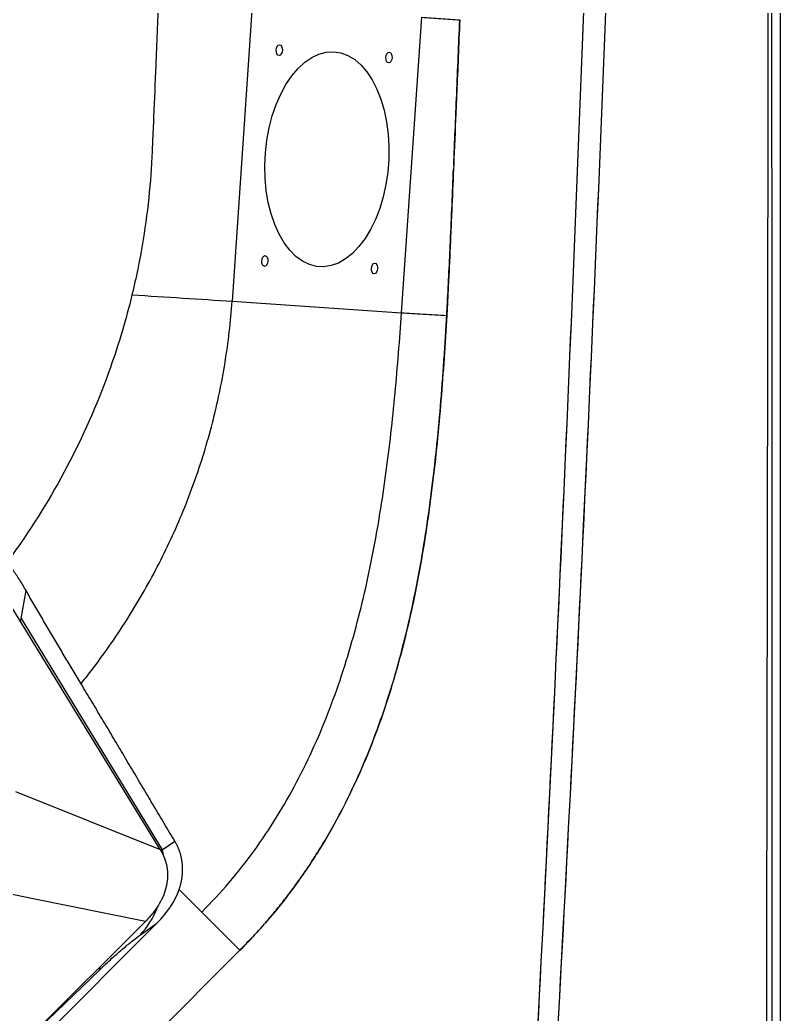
# Model space of a CAD drawing. Extents: x 409 to 498, y 628 to 778.
# Drawn here: x 490.98 to 498.04, y 655.79 to 665.02 of the extents above; entities that cross this region are included whole.
import ezdxf

# ---------------------------------------------------------------- set-up
doc = ezdxf.new("R2010")
doc.units = 0
doc.header["$MEASUREMENT"] = 0
doc.layers.add('1', color=4, linetype='Continuous')
doc.layers.add('GEOMETRY', color=4, linetype='Continuous', lineweight=25)

# ---------------------------------------------------------------- blocks, each defined once
blk = doc.blocks.new('2026_PULSE')
at = {"layer": 'GEOMETRY'}
for p, q in [((89.46, 86.5822), (89.46, 2.9182)), ((84.5627, 20.1949), (84.3754, 17.4513)), ((85.9476, 17.344), (86.1349, 20.0876)), ((86.4314, 18.7157), (86.4299, 18.679)), ((86.4314, 18.7157), (86.4299, 18.679)), ((84.3754, 17.4513), (85.9476, 17.344)), ((86.3733, 17.4351), (86.367, 17.3201)), ((82.4199, 14.5067), (82.4641, 14.7642)), ((83.7089, 12.3604), (82.3344, 14.6048)), ((82.4126, 14.4772), (82.4199, 14.5067)), ((82.4199, 14.5067), (83.7278, 12.3569)), ((82.3645, 12.8984), (83.7089, 12.3604)), ((83.7278, 12.3569), (83.8433, 12.4388)), ((83.7278, 12.3569), (83.7349, 12.3154)), ((82.5283, 11.9036), (81.9941, 12.0117)), ((83.8839, 11.9883), (84.0937, 11.7785)), ((83.5713, 11.6925), (82.5283, 11.9036)), ((84.0937, 11.7785), (84.4472, 11.4249)), ((82.4906, 10.4889), (83.6781, 11.6764)), ((82.525, 10.6462), (83.5713, 11.6925)), ((83.5245, 11.5675), (83.6781, 11.6764)), ((84.4472, 11.4249), (83.5437, 10.5213)), ((82.313, 10.4414), (83.1447, 11.2412))]:
    blk.add_line(p, q, dxfattribs=at)
at = {"layer": 'GEOMETRY', "flags": 128}
for points in [[(85.8291, 18.7694), (85.8197, 18.6513), (85.8023, 18.5349), (85.7773, 18.4218), (85.7449, 18.3135), (85.7057, 18.2117), (85.6601, 18.1176), (85.6088, 18.0328), (85.5526, 17.9582), (85.4922, 17.8951), (85.4285, 17.8442), (85.3624, 17.8063), (85.2947, 17.7819), (85.2265, 17.7714), (85.1587, 17.7749), (85.0922, 17.7924), (85.0281, 17.8236), (84.9671, 17.868), (84.9101, 17.9252), (84.858, 17.9941), (84.8115, 18.074), (84.7712, 18.1636), (84.7377, 18.2617), (84.7115, 18.3669), (84.6929, 18.4778), (84.6822, 18.5928), (84.6795, 18.7103), (84.685, 18.8286), (84.6984, 18.9461), (84.7196, 19.061), (84.7484, 19.1719), (84.7842, 19.2772), (84.8267, 19.3753), (84.8752, 19.4649), (84.929, 19.5448), (84.9874, 19.6137), (85.0496, 19.6708), (85.1147, 19.7153), (85.1817, 19.7465), (85.2497, 19.7639), (85.3179, 19.7674), (85.3851, 19.7569), (85.4505, 19.7326), (85.5132, 19.6947), (85.5723, 19.6438), (85.6269, 19.5807), (85.6763, 19.5061), (85.7198, 19.4212), (85.7567, 19.3272), (85.7866, 19.2254), (85.8091, 19.1171), (85.8238, 19.004), (85.8305, 18.8875), (85.8291, 18.7694)], [(84.8418, 19.7835), (84.8387, 19.7645), (84.8318, 19.7484), (84.822, 19.7376), (84.8109, 19.7338), (84.8002, 19.7376), (84.7914, 19.7484), (84.786, 19.7645), (84.7847, 19.7835), (84.7877, 19.8025), (84.7946, 19.8186), (84.8044, 19.8294), (84.8155, 19.8332), (84.8262, 19.8294), (84.835, 19.8186), (84.8405, 19.8025), (84.8418, 19.7835)], [(85.8594, 19.714), (85.8564, 19.695), (85.8494, 19.6789), (85.8397, 19.6681), (85.8286, 19.6643), (85.8178, 19.6681), (85.8091, 19.6789), (85.8036, 19.695), (85.8023, 19.714), (85.8053, 19.733), (85.8123, 19.7491), (85.822, 19.7599), (85.8331, 19.7637), (85.8439, 19.7599), (85.8527, 19.7491), (85.8581, 19.733), (85.8594, 19.714)], [(84.708, 17.8249), (84.705, 17.8059), (84.6981, 17.7897), (84.6883, 17.779), (84.6772, 17.7752), (84.6665, 17.779), (84.6577, 17.7897), (84.6522, 17.8059), (84.6509, 17.8249), (84.654, 17.8439), (84.6609, 17.86), (84.6707, 17.8708), (84.6818, 17.8745), (84.6925, 17.8708), (84.7013, 17.86), (84.7067, 17.8439), (84.708, 17.8249)], [(85.7257, 17.7554), (85.7226, 17.7364), (85.7157, 17.7203), (85.706, 17.7095), (85.6949, 17.7057), (85.6841, 17.7095), (85.6753, 17.7203), (85.6699, 17.7364), (85.6686, 17.7554), (85.6716, 17.7744), (85.6785, 17.7905), (85.6883, 17.8013), (85.6994, 17.8051), (85.7102, 17.8013), (85.7189, 17.7905), (85.7244, 17.7744), (85.7257, 17.7554)], [(83.7181, 12.3416), (83.7278, 12.3569), (83.7278, 12.3569), (83.7278, 12.3569)], [(83.1447, 11.2412), (83.1503, 11.2622), (83.1511, 11.2723)]]:
    blk.add_lwpolyline(points, dxfattribs=at)
at = {"layer": 'GEOMETRY'}
blk.add_arc((82.9128, 12.1244), 0.8272, 317.68583, 338.12134, dxfattribs=at)
blk.add_ellipse((82.4697, 12.0237), major_axis=(1.4402, 0.2213), ratio=0.581848, start_param=5.612671, end_param=5.984078, dxfattribs=at)
for points, knots in [([(89.3164, 86.5326), (89.3165, 86.5292), (89.3165, 86.5258), (89.3165, 86.519), (89.3165, 86.5088), (89.3165, 86.485), (89.3167, 86.4374), (89.3169, 86.3422), (89.3173, 86.1518), (89.3181, 85.7709), (89.3198, 85.0093), (89.3231, 83.486), (89.3258, 82.1803), (89.331, 79.5689), (89.3342, 77.8279), (89.3431, 72.6051), (89.3479, 69.1233), (89.3554, 62.1595), (89.358, 58.6777), (89.3614, 51.7139), (89.3622, 48.232), (89.3622, 41.2683), (89.3614, 37.7864), (89.358, 30.8227), (89.3554, 27.3408), (89.3479, 20.3771), (89.3431, 16.8952), (89.3313, 9.9315), (89.3242, 6.4496), (89.3164, 2.9678)], [0, 0, 0, 0, 0.000122, 0.000122, 0.000244, 0.000488, 0.000977, 0.001953, 0.003906, 0.007813, 0.015625, 0.03125, 0.0625, 0.0625, 0.125, 0.125, 0.25, 0.25, 0.375, 0.375, 0.5, 0.5, 0.625, 0.625, 0.75, 0.75, 0.875, 0.875, 1, 1, 1, 1]), ([(89.3164, 86.5326), (89.3165, 86.5292), (89.3165, 86.5258), (89.3165, 86.519), (89.3165, 86.5088), (89.3165, 86.485), (89.3167, 86.4374), (89.3169, 86.3422), (89.3173, 86.1518), (89.3181, 85.7709), (89.3198, 85.0093), (89.3231, 83.486), (89.3258, 82.1803), (89.331, 79.5689), (89.3342, 77.8279), (89.3431, 72.6051), (89.3479, 69.1233), (89.3554, 62.1595), (89.358, 58.6777), (89.3614, 51.7139), (89.3622, 48.232), (89.3622, 41.2683), (89.3614, 37.7864), (89.358, 30.8227), (89.3554, 27.3408), (89.3479, 20.3771), (89.3431, 16.8952), (89.3313, 9.9315), (89.3242, 6.4496), (89.3164, 2.9678)], [0, 0, 0, 0, 0.000122, 0.000122, 0.000244, 0.000488, 0.000977, 0.001953, 0.003906, 0.007813, 0.015625, 0.03125, 0.0625, 0.0625, 0.125, 0.125, 0.25, 0.25, 0.375, 0.375, 0.5, 0.5, 0.625, 0.625, 0.75, 0.75, 0.875, 0.875, 1, 1, 1, 1]), ([(89.3863, 2.9182), (89.3863, 2.9454), (89.3863, 2.9726), (89.3863, 3.0271), (89.3863, 3.1088), (89.3863, 3.2994), (89.3862, 3.6807), (89.3861, 4.4433), (89.386, 5.9684), (89.3859, 7.2757), (89.3856, 9.8902), (89.3855, 11.6332), (89.385, 16.8622), (89.3847, 20.3482), (89.3841, 30.8062), (89.3839, 37.7782), (89.3839, 51.7222), (89.3841, 58.6942), (89.3847, 69.1522), (89.385, 72.6382), (89.3855, 77.8672), (89.3856, 79.6102), (89.3859, 82.2247), (89.386, 83.5319), (89.3861, 85.057), (89.3862, 85.8196), (89.3863, 86.2009), (89.3863, 86.3915), (89.3863, 86.4732), (89.3863, 86.5277), (89.3863, 86.5549), (89.3863, 86.5822)], [0, 0, 0, 0, 0.000977, 0.000977, 0.001953, 0.003906, 0.007812, 0.015625, 0.03125, 0.0625, 0.0625, 0.125, 0.125, 0.25, 0.25, 0.5, 0.5, 0.75, 0.75, 0.875, 0.875, 0.9375, 0.9375, 0.96875, 0.984375, 0.992187, 0.996094, 0.998047, 0.999023, 0.999023, 1, 1, 1, 1]), ([(89.3863, 2.9182), (89.3863, 2.9454), (89.3863, 2.9726), (89.3863, 3.0271), (89.3863, 3.1088), (89.3863, 3.2994), (89.3862, 3.6807), (89.3861, 4.4433), (89.386, 5.9684), (89.3859, 7.2757), (89.3856, 9.8902), (89.3855, 11.6332), (89.385, 16.8622), (89.3847, 20.3482), (89.3841, 30.8062), (89.3839, 37.7782), (89.3839, 51.7222), (89.3841, 58.6942), (89.3847, 69.1522), (89.385, 72.6382), (89.3855, 77.8672), (89.3856, 79.6102), (89.3859, 82.2247), (89.386, 83.5319), (89.3861, 85.057), (89.3862, 85.8196), (89.3863, 86.2009), (89.3863, 86.3915), (89.3863, 86.4732), (89.3863, 86.5277), (89.3863, 86.5549), (89.3863, 86.5822)], [0, 0, 0, 0, 0.000977, 0.000977, 0.001953, 0.003906, 0.007812, 0.015625, 0.03125, 0.0625, 0.0625, 0.125, 0.125, 0.25, 0.25, 0.5, 0.5, 0.75, 0.75, 0.875, 0.875, 0.9375, 0.9375, 0.96875, 0.984375, 0.992187, 0.996094, 0.998047, 0.999023, 0.999023, 1, 1, 1, 1]), ([(86.867, 84.7354), (87.0749, 81.4073), (87.2556, 78.0781), (87.5636, 71.4175), (87.6909, 68.0861), (87.843, 63.0875), (87.8873, 61.421), (87.9629, 58.0875), (87.9944, 56.4204), (88.0697, 51.4195), (88.1197, 44.7517), (88.0698, 38.0841), (87.9693, 31.4165), (87.8938, 28.0825), (87.691, 21.417), (87.5637, 18.0851), (87.3327, 13.0888), (87.249, 11.4235), (87.0681, 8.094), (86.971, 6.4295), (86.867, 4.7655)], [0, 0, 0, 0, 0.125, 0.125, 0.25, 0.25, 0.3125, 0.3125, 0.375, 0.375, 0.5, 0.625, 0.625, 0.75, 0.75, 0.875, 0.875, 0.9375, 0.9375, 1, 1, 1, 1]), ([(86.867, 84.7354), (87.2828, 78.0792), (87.5895, 71.4185), (87.8937, 61.4212), (87.9693, 58.0874), (88.0697, 51.4195), (88.0947, 48.0856), (88.0948, 41.4179), (88.0698, 38.0841), (87.9693, 31.4165), (87.8938, 28.0825), (87.5896, 18.0842), (87.2829, 11.4218), (86.867, 4.7655)], [0.216375, 0.216375, 0.216375, 0.216375, 0.723368, 0.723368, 0.976864, 0.976864, 1.230361, 1.230361, 1.483857, 1.483857, 1.737354, 1.737354, 2.244347, 2.244347, 2.244347, 2.244347]), ([(87.0428, 4.7545), (87.1507, 6.4189), (87.2517, 8.0836), (87.44, 11.4139), (87.5273, 13.0795), (87.7684, 18.0771), (87.9014, 21.4098), (88.0603, 26.4104), (88.1065, 28.0776), (88.1854, 31.4123), (88.2182, 33.0798), (88.2967, 38.0821), (88.3487, 44.7519), (88.2967, 51.4218), (88.2181, 56.4243), (88.1853, 58.0919), (88.1064, 61.4264), (88.0602, 63.0934), (87.9013, 68.0935), (87.7683, 71.4257), (87.4469, 78.0878), (87.2586, 81.4177), (87.0428, 84.7464)], [0, 0, 0, 0, 0.0625, 0.0625, 0.125, 0.125, 0.25, 0.25, 0.3125, 0.3125, 0.375, 0.375, 0.5, 0.625, 0.625, 0.6875, 0.6875, 0.75, 0.75, 0.875, 0.875, 1, 1, 1, 1]), ([(87.0428, 4.7545), (87.4744, 11.4121), (87.7955, 18.0761), (88.1132, 28.0773), (88.192, 31.4123), (88.2967, 38.0821), (88.3227, 41.417), (88.3227, 48.0868), (88.2967, 51.4218), (88.1919, 58.0918), (88.1131, 61.4267), (87.7954, 71.4268), (87.4744, 78.089), (87.0428, 84.7464)], [0, 0, 0, 0, 0.50835, 0.50835, 0.762525, 0.762525, 1.016701, 1.016701, 1.270876, 1.270876, 1.525051, 1.525051, 2.033401, 2.033401, 2.033401, 2.033401]), ([(83.6922, 20.2543), (83.684, 20.0494), (83.6691, 19.6864), (83.6506, 19.2444), (83.6392, 18.9765), (83.6346, 18.8666), (83.6332, 18.8359)], [0.13600714, 0.13600714, 0.13600714, 0.13600714, 0.15625, 0.171875, 0.1796875, 0.18272713, 0.18272713, 0.18272713, 0.18272713]), ([(86.4314, 18.7157), (86.4359, 18.8221), (86.4453, 19.0428), (86.4643, 19.4921), (86.4784, 19.8351), (86.4877, 20.0638)], [0, 0, 0, 0, 0.1162779, 0.2412779, 0.4912779, 0.4912779, 0.4912779, 0.4912779]), ([(86.4877, 20.0638), (86.4829, 19.9479), (86.4738, 19.7232), (86.4618, 19.4334), (86.4477, 19.1), (86.4382, 18.8753), (86.4314, 18.7157)], [0, 0, 0, 0, 0.257937, 0.5, 0.644821, 1, 1, 1, 1]), ([(83.6332, 18.8359), (83.6328, 18.8271), (83.6305, 18.7788), (83.6269, 18.7108), (83.6026, 18.3555), (83.548, 17.96), (83.4656, 17.5903), (83.4463, 17.5107)], [0.18272713, 0.18272713, 0.18272713, 0.18272713, 0.18359375, 0.1875, 0.18945312, 0.21875, 0.22684237, 0.22684237, 0.22684237, 0.22684237]), ([(86.3733, 17.4351), (86.3835, 17.6253), (86.3979, 17.9299), (86.4158, 18.3446), (86.4252, 18.5689), (86.4299, 18.679)], [0.5046837, 0.5046837, 0.5046837, 0.5046837, 0.712755, 0.837755, 0.9580714, 0.9580714, 0.9580714, 0.9580714]), ([(86.4299, 18.679), (86.4243, 18.5485), (86.4155, 18.3412), (86.4034, 18.0576), (86.3933, 17.8355), (86.3834, 17.6282), (86.3766, 17.4971), (86.3733, 17.4351)], [0, 0, 0, 0, 0.314635, 0.499999, 0.683752, 0.850419, 1, 1, 1, 1]), ([(83.4463, 17.5107), (83.3912, 17.2827), (83.2345, 16.7536), (82.8894, 15.9554), (82.5338, 15.3698), (82.319, 15.0723), (82.289, 15.0317)], [0.22684237, 0.22684237, 0.22684237, 0.22684237, 0.25, 0.28125, 0.3125, 0.31748314, 0.31748314, 0.31748314, 0.31748314]), ([(82.974, 13.8999), (83.0054, 13.939), (83.0954, 14.0536), (83.2381, 14.2482), (83.3974, 14.4867), (83.5954, 14.8138), (83.8154, 15.2385), (84.0327, 15.7698), (84.2011, 16.3186), (84.3187, 16.8804), (84.3624, 17.2606), (84.3754, 17.4513)], [0, 0, 0, 0, 0.0327869, 0.0952869, 0.1577869, 0.2202869, 0.3452869, 0.4702869, 0.5952869, 0.7202869, 0.8452869, 0.8452869, 0.8452869, 0.8452869]), ([(84.0937, 11.7785), (84.182, 11.8668), (84.3517, 12.0507), (84.5835, 12.3456), (84.7922, 12.6574), (84.9781, 12.9832), (85.1419, 13.3206), (85.3327, 13.7829), (85.5234, 14.3787), (85.6902, 15.1102), (85.8088, 15.8509), (85.8917, 16.5962), (85.9306, 17.0946), (85.9476, 17.344)], [0, 0, 0, 0, 0.0625, 0.125, 0.1875, 0.25, 0.3125, 0.375, 0.5, 0.625, 0.75, 0.875, 1, 1, 1, 1]), ([(86.367, 17.3201), (86.3522, 17.0561), (86.3175, 16.5283), (86.2395, 15.7387), (86.1232, 14.9536), (85.9543, 14.1778), (85.7567, 13.5461), (85.5567, 13.0562), (85.384, 12.6988), (85.1874, 12.3541), (84.9662, 12.0245), (84.7204, 11.7127), (84.5407, 11.5184), (84.4472, 11.4249)], [0, 0, 0, 0, 0.125, 0.25, 0.375, 0.5, 0.625, 0.6875, 0.75, 0.8125, 0.875, 0.9375, 1, 1, 1, 1]), ([(84.4472, 11.4249), (84.4576, 11.4353), (84.4783, 11.4561), (84.509, 11.4877), (84.5395, 11.5195), (84.5697, 11.5516), (84.5996, 11.584), (84.6292, 11.6166), (84.6586, 11.6495), (84.6876, 11.6826), (84.7164, 11.716), (84.745, 11.7497), (84.7732, 11.7837), (84.8012, 11.8179), (84.8288, 11.8524), (84.8563, 11.8871), (84.8834, 11.9221), (84.9102, 11.9574), (84.9368, 11.993), (84.993, 12.0695), (85.0768, 12.1894), (85.1842, 12.3558), (85.2864, 12.5276), (85.4131, 12.7591), (85.5572, 13.0575), (85.7058, 13.4213), (85.8352, 13.797), (85.9442, 14.1742), (86.0379, 14.5622), (86.1154, 14.948), (86.1808, 15.3426), (86.2338, 15.7314), (86.2781, 16.129), (86.3076, 16.4537), (86.3281, 16.7156), (86.3418, 16.9091), (86.355, 17.1116), (86.3629, 17.2496), (86.367, 17.3201)], [0, 0, 0, 0, 0.006942, 0.013884, 0.020825, 0.027766, 0.034709, 0.041652, 0.048598, 0.055545, 0.062496, 0.06945, 0.076408, 0.083371, 0.090338, 0.097311, 0.104291, 0.111276, 0.118269, 0.125269, 0.156185, 0.187367, 0.218855, 0.250692, 0.312068, 0.375399, 0.436371, 0.499814, 0.560939, 0.624971, 0.685812, 0.749981, 0.810439, 0.874926, 0.904079, 0.934641, 0.966615, 1, 1, 1, 1]), ([(82.4641, 14.7642), (82.4551, 14.7796), (82.4373, 14.8106), (82.4092, 14.8561), (82.3801, 14.9008), (82.3505, 14.945), (82.3202, 14.9887), (82.2994, 15.0174), (82.289, 15.0317)], [0, 0, 0, 0, 0.166662, 0.333325, 0.500012, 0.666686, 0.833343, 1, 1, 1, 1]), ([(82.974, 13.9), (82.9496, 13.9407), (82.9008, 14.022), (82.8276, 14.1444), (82.7546, 14.2672), (82.6817, 14.3904), (82.6089, 14.5142), (82.5364, 14.6387), (82.4882, 14.7223), (82.4641, 14.7642)], [0, 0, 0, 0, 0.142855, 0.285709, 0.428567, 0.571429, 0.714289, 0.857145, 1, 1, 1, 1]), ([(83.8433, 12.4388), (83.8111, 12.4928), (83.7466, 12.6008), (83.65, 12.7631), (83.5535, 12.9256), (83.4569, 13.0882), (83.3605, 13.2509), (83.264, 13.4136), (83.1674, 13.5761), (83.0708, 13.7383), (83.0062, 13.8461), (82.974, 13.8999)], [0, 0, 0, 0, 0.111109, 0.222218, 0.33333, 0.444444, 0.555554, 0.666661, 0.777772, 0.888886, 1, 1, 1, 1]), ([(83.8839, 11.9883), (83.8853, 11.9924), (83.8882, 12.0008), (83.8921, 12.0134), (83.8957, 12.026), (83.8991, 12.0385), (83.9022, 12.0511), (83.9049, 12.0636), (83.9074, 12.0761), (83.9096, 12.0886), (83.9115, 12.101), (83.9131, 12.1134), (83.9144, 12.1257), (83.9155, 12.138), (83.9162, 12.1502), (83.9166, 12.1623), (83.9168, 12.1743), (83.9167, 12.1863), (83.9163, 12.1981), (83.9157, 12.2099), (83.9148, 12.2215), (83.9136, 12.2331), (83.9122, 12.2445), (83.9105, 12.2558), (83.9086, 12.267), (83.9064, 12.2781), (83.904, 12.2891), (83.9014, 12.2999), (83.8985, 12.3107), (83.8955, 12.3213), (83.8922, 12.3318), (83.8887, 12.3421), (83.885, 12.3524), (83.8811, 12.3625), (83.877, 12.3725), (83.8727, 12.3823), (83.8682, 12.3921), (83.8636, 12.4017), (83.8588, 12.4111), (83.8538, 12.4205), (83.8487, 12.4297), (83.8451, 12.4357), (83.8433, 12.4388)], [0, 0, 0, 0, 0.024986, 0.049972, 0.07496, 0.099948, 0.124937, 0.149927, 0.174917, 0.199908, 0.2249, 0.249892, 0.274885, 0.299879, 0.324874, 0.349872, 0.37487, 0.399868, 0.424866, 0.449861, 0.474852, 0.499837, 0.524814, 0.549786, 0.574756, 0.599727, 0.624701, 0.649679, 0.674665, 0.699657, 0.724657, 0.749666, 0.774683, 0.799707, 0.824737, 0.849773, 0.874813, 0.899856, 0.924898, 0.949938, 0.974973, 1, 1, 1, 1]), ([(83.7089, 12.3604), (83.7229, 12.3347), (83.7501, 12.285), (83.773, 12.2013), (83.7799, 12.1153), (83.7699, 12.0278), (83.7435, 11.9402), (83.701, 11.854), (83.6437, 11.7696), (83.5958, 11.7186), (83.5713, 11.6925)], [0, 0, 0, 0, 0.141313, 0.273868, 0.398783, 0.51844, 0.635542, 0.752967, 0.873573, 1, 1, 1, 1]), ([(83.1447, 11.2412), (83.1851, 11.28), (83.2238, 11.3162), (83.2794, 11.3667), (83.2975, 11.383), (83.3322, 11.4135), (83.3487, 11.4278), (83.3806, 11.455), (83.3959, 11.4678), (83.4253, 11.4919), (83.4393, 11.5032), (83.4791, 11.5345), (83.5029, 11.5523), (83.5245, 11.5675)], [0, 0, 0, 0, 0.25, 0.25, 0.375, 0.375, 0.5, 0.5, 0.625, 0.625, 0.75, 0.75, 1, 1, 1, 1])]:
    blk.add_open_spline(points, degree=3, knots=knots, dxfattribs=at)
for points in [[(86.1349, 20.0876), (86.1933, 20.0836), (86.3106, 20.0756), (86.4287, 20.0677), (86.4877, 20.0638)], [(83.4463, 17.5107), (83.6044, 17.5009), (83.9207, 17.4813), (84.2272, 17.4614), (84.3754, 17.4513)], [(86.367, 17.3201), (86.3692, 17.3585), (86.3713, 17.3968), (86.3733, 17.4351)], [(85.9476, 17.344), (86.0099, 17.3397), (86.1463, 17.3316), (86.2934, 17.324), (86.367, 17.3201)]]:
    blk.add_open_spline(points, degree=3, dxfattribs=at)

msp = doc.modelspace()

# ---------------------------------------------------------------- block references
at = {"layer": '1'}
msp.add_blockref('2026_PULSE', (408.577, 644.9604), dxfattribs=at)

doc.saveas('drawing.dxf')
